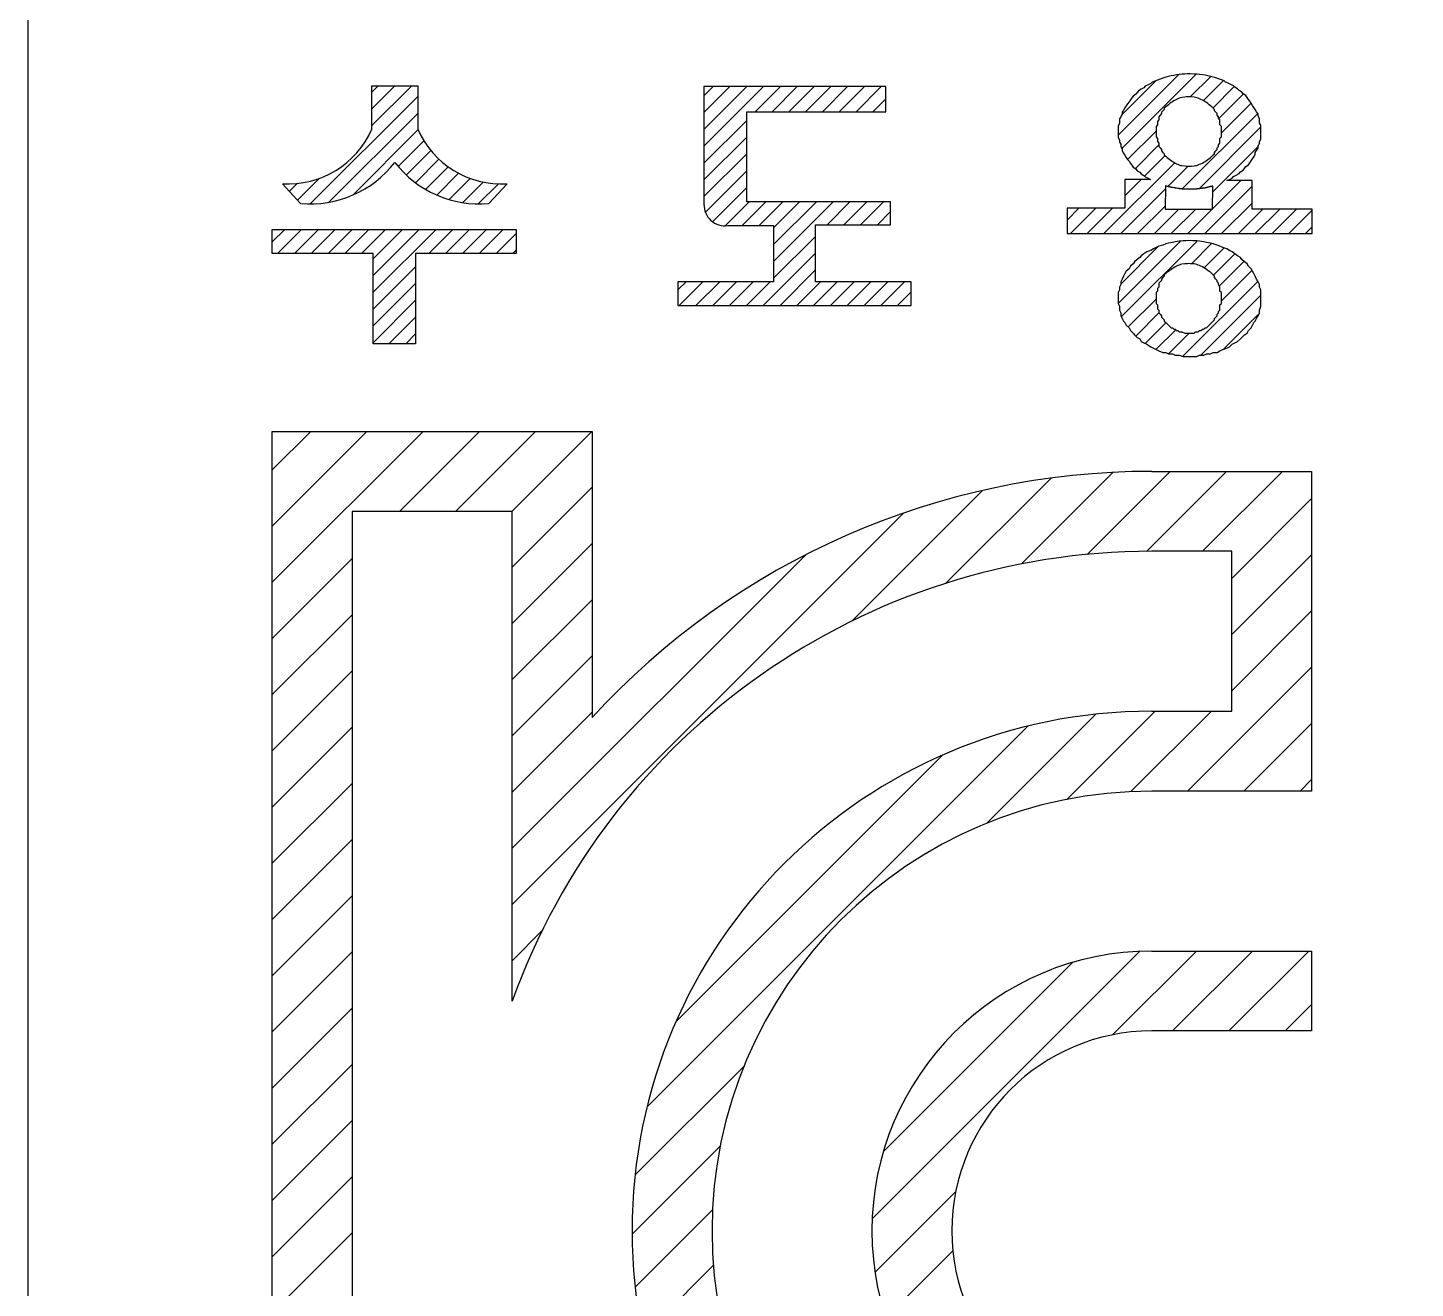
# Model space of a CAD drawing. Extents: x 7948 to 8542, y -4601 to -4181.
# Drawn here: x 7998.297 to 8001.351, y -4445.403 to -4442.628 of the extents above; entities that cross this region are included whole.
import ezdxf

# ---------------------------------------------------------------- set-up
doc = ezdxf.new("R2010")
doc.units = 0
doc.header["$LTSCALE"] = 7
doc.header["$MEASUREMENT"] = 0
doc.layers.get('0').update_dxf_attribs({"color": 2, "linetype": 'CONTINUOUS'})
doc.layers.add('기본값', color=18, linetype='CONTINUOUS')

msp = doc.modelspace()

# ---------------------------------------------------------------- linework, layer by layer
at = {"color": 2}
for p, q in [((8000.69827, -4442.86383), (8000.83128, -4442.73082)), ((8000.70504, -4442.89405), (8000.86916, -4442.72993)), ((8000.85615, -4442.77993), (8000.90101, -4442.73506)), ((7999.05432, -4442.7555), (7999.15531, -4442.7555)), ((7999.05432, -4442.8512), (7999.05432, -4442.7555)), ((7999.05432, -4442.76929), (7999.06811, -4442.7555)), ((7999.05432, -4442.80628), (7999.1051, -4442.7555)), ((7999.05432, -4442.84327), (7999.14209, -4442.7555)), ((7999.15531, -4442.7555), (7999.15531, -4442.8512)), ((7999.78562, -4442.75753), (7999.78562, -4443.01652)), ((8000.1861, -4442.75753), (7999.78562, -4442.75753)), ((7999.78562, -4442.77777), (7999.80586, -4442.75753)), ((7999.78562, -4442.81476), (7999.84285, -4442.75753)), ((7999.78562, -4442.85175), (7999.87984, -4442.75753)), ((7999.78562, -4442.88874), (7999.91683, -4442.75753)), ((7999.89843, -4442.81292), (7999.95382, -4442.75753)), ((7999.93542, -4442.81292), (7999.99081, -4442.75753)), ((7999.97241, -4442.81292), (8000.02779, -4442.75753)), ((8000.0094, -4442.81292), (8000.06478, -4442.75753)), ((8000.04639, -4442.81292), (8000.10177, -4442.75753)), ((8000.08337, -4442.81292), (8000.13876, -4442.75753)), ((8000.12036, -4442.81292), (8000.17575, -4442.75753)), ((8000.1861, -4442.81292), (8000.1861, -4442.75753)), ((8000.70428, -4442.82083), (8000.78063, -4442.74449)), ((8000.88505, -4442.78802), (8000.92865, -4442.74442)), ((8000.90549, -4442.80457), (8000.95274, -4442.75732)), ((7998.91886, -4443.01571), (7999.15531, -4442.77927)), ((8000.15735, -4442.81292), (8000.1861, -4442.78418)), ((8000.9192, -4442.82785), (8000.97349, -4442.77356)), ((8000.92429, -4442.85974), (8000.99072, -4442.79332)), ((7998.95942, -4443.01215), (7999.15531, -4442.81625)), ((7999.87964, -4442.81292), (8000.1861, -4442.81292)), ((7999.87964, -4443.0113), (7999.87964, -4442.81292)), ((8000.83827, -4442.98276), (8001.00378, -4442.81724)), ((7999.0123, -4442.99626), (7999.15594, -4442.85262)), ((7999.78562, -4442.92573), (7999.87964, -4442.83171)), ((8000.71782, -4442.91826), (8000.78161, -4442.85447)), ((8000.8757, -4442.98231), (8001.01099, -4442.84702)), ((7999.11219, -4442.93335), (7999.16874, -4442.8768)), ((7999.78562, -4442.96272), (7999.87964, -4442.8687)), ((8000.73483, -4442.93824), (8000.78711, -4442.88596)), ((8000.90521, -4442.9898), (8001.00627, -4442.88873)), ((7999.13028, -4442.95226), (7999.18418, -4442.89836)), ((7999.15043, -4442.9691), (7999.20207, -4442.91746)), ((7999.78562, -4442.99971), (7999.87964, -4442.90568)), ((8000.75538, -4442.95468), (8000.80107, -4442.90899)), ((7999.17271, -4442.98381), (7999.22238, -4442.93413)), ((7999.19727, -4442.99623), (7999.24522, -4442.94828)), ((7999.78856, -4443.03376), (7999.87964, -4442.94267)), ((8000.66614, -4443.0809), (8000.82176, -4442.92529)), ((8000.80669, -4442.97735), (8000.85107, -4442.93297)), ((7998.89761, -4443.01478), (7998.85756, -4442.97128)), ((7998.87279, -4442.98781), (7998.88986, -4442.97074)), ((7998.89052, -4443.00707), (7998.93744, -4442.96015)), ((7999.22441, -4443.00609), (7999.27083, -4442.95966)), ((7999.2546, -4443.01288), (7999.29973, -4442.96775)), ((7999.28877, -4443.0157), (7999.33289, -4442.97158)), ((7999.35207, -4442.97128), (7999.31202, -4443.01478)), ((7999.80448, -4443.05483), (7999.87964, -4442.97966)), ((8000.70313, -4443.0809), (8000.80074, -4442.9833)), ((8000.71194, -4442.96222), (8000.71194, -4443.02522)), ((8000.76853, -4442.96222), (8000.71194, -4442.96222)), ((8000.71194, -4442.99812), (8000.74783, -4442.96222)), ((8000.80135, -4442.97568), (8000.80074, -4443.02696)), ((8000.88808, -4443.0809), (8000.99227, -4442.97671)), ((8000.90512, -4443.02687), (8000.96768, -4442.96431)), ((8000.90521, -4443.02696), (8000.90589, -4442.97663)), ((8000.99227, -4442.96431), (8000.93695, -4442.96431)), ((8000.99227, -4443.02696), (8000.99227, -4442.96431)), ((7999.83242, -4443.06387), (7999.885, -4443.0113)), ((7999.86978, -4443.0635), (7999.92199, -4443.0113)), ((8000.19654, -4443.0113), (7999.87964, -4443.0113)), ((7999.90677, -4443.0635), (7999.95898, -4443.0113)), ((7999.93885, -4443.06842), (7999.99597, -4443.0113)), ((7999.93885, -4443.1054), (8000.03296, -4443.0113)), ((7999.93885, -4443.14239), (8000.06994, -4443.0113)), ((8000.05647, -4443.06176), (8000.10693, -4443.0113)), ((8000.09346, -4443.06176), (8000.14392, -4443.0113)), ((8000.13045, -4443.06176), (8000.18091, -4443.0113)), ((8000.19654, -4443.06176), (8000.19654, -4443.0113)), ((8000.92507, -4443.0809), (8000.99227, -4443.0137)), ((8000.16744, -4443.06176), (8000.19654, -4443.03266)), ((8000.58483, -4443.02522), (8000.58483, -4443.0809)), ((8000.71194, -4443.02522), (8000.58483, -4443.02522)), ((8000.58483, -4443.05125), (8000.61086, -4443.02522)), ((8000.59216, -4443.0809), (8000.64785, -4443.02522)), ((8000.62915, -4443.0809), (8000.68484, -4443.02522)), ((8000.74012, -4443.0809), (8000.80074, -4443.02029)), ((8000.77711, -4443.0809), (8000.83106, -4443.02696)), ((8000.80074, -4443.02696), (8000.90521, -4443.02696)), ((8000.8141, -4443.0809), (8000.86804, -4443.02696)), ((8000.85109, -4443.0809), (8000.90512, -4443.02687)), ((8000.96206, -4443.0809), (8001.016, -4443.02696)), ((8001.1246, -4443.02696), (8000.99227, -4443.02696)), ((8000.99904, -4443.0809), (8001.05299, -4443.02696)), ((8001.03603, -4443.0809), (8001.08998, -4443.02696)), ((8001.07302, -4443.0809), (8001.1246, -4443.02933)), ((8001.1246, -4443.0809), (8001.1246, -4443.02696)), ((7998.83533, -4443.12455), (7998.83533, -4443.07173)), ((7998.83533, -4443.07173), (7999.3718, -4443.07173)), ((7998.83533, -4443.09925), (7998.86285, -4443.07173)), ((7998.84701, -4443.12455), (7998.89984, -4443.07173)), ((7998.884, -4443.12455), (7998.93683, -4443.07173)), ((7998.92099, -4443.12455), (7998.97382, -4443.07173)), ((7998.95798, -4443.12455), (7999.01081, -4443.07173)), ((7998.99497, -4443.12455), (7999.0478, -4443.07173)), ((7999.03196, -4443.12455), (7999.08479, -4443.07173)), ((7999.05725, -4443.13625), (7999.12178, -4443.07173)), ((7999.05725, -4443.17324), (7999.15877, -4443.07173)), ((7999.05725, -4443.21023), (7999.19575, -4443.07173)), ((7999.17992, -4443.12455), (7999.23274, -4443.07173)), ((7999.2169, -4443.12455), (7999.26973, -4443.07173)), ((7999.25389, -4443.12455), (7999.30672, -4443.07173)), ((7999.29088, -4443.12455), (7999.34371, -4443.07173)), ((7999.3718, -4443.07173), (7999.3718, -4443.12455)), ((7999.83786, -4443.0635), (7999.93885, -4443.0635)), ((7999.93885, -4443.0635), (7999.93885, -4443.18705)), ((8000.03113, -4443.06176), (8000.19654, -4443.06176)), ((8000.03113, -4443.18705), (8000.03113, -4443.06176)), ((8001.11001, -4443.0809), (8001.1246, -4443.06632)), ((7999.32787, -4443.12455), (7999.3718, -4443.08063)), ((7999.93885, -4443.17938), (8000.03113, -4443.0871)), ((8000.58483, -4443.0809), (8001.1246, -4443.0809)), ((8000.69848, -4443.23351), (8000.83435, -4443.09764)), ((8000.7058, -4443.26318), (8000.87167, -4443.09731)), ((8000.85869, -4443.14728), (8000.90318, -4443.10279)), ((7999.05725, -4443.12455), (7998.83533, -4443.12455)), ((7999.05725, -4443.32341), (7999.05725, -4443.12455)), ((7999.1506, -4443.12455), (7999.1506, -4443.32341)), ((7999.3718, -4443.12455), (7999.1506, -4443.12455)), ((7999.36486, -4443.12455), (7999.3718, -4443.11762)), ((7999.91596, -4443.23926), (8000.03113, -4443.12409)), ((8000.70289, -4443.19211), (8000.78529, -4443.10971)), ((8000.88679, -4443.15617), (8000.93054, -4443.11242)), ((8000.90673, -4443.17322), (8000.95438, -4443.12557)), ((7999.05725, -4443.24722), (7999.1506, -4443.15387)), ((7999.95295, -4443.23926), (8000.03113, -4443.16108)), ((8000.91992, -4443.19702), (8000.97488, -4443.14206)), ((8000.92412, -4443.2298), (8000.99183, -4443.1621)), ((7999.05725, -4443.28421), (7999.1506, -4443.19086)), ((7999.72816, -4443.18705), (7999.72816, -4443.23926)), ((7999.93885, -4443.18705), (7999.72816, -4443.18705)), ((7999.72816, -4443.20512), (7999.74623, -4443.18705)), ((7999.73102, -4443.23926), (7999.78322, -4443.18705)), ((7999.76801, -4443.23926), (7999.82021, -4443.18705)), ((7999.805, -4443.23926), (7999.8572, -4443.18705)), ((7999.84199, -4443.23926), (7999.89419, -4443.18705)), ((7999.87897, -4443.23926), (7999.93118, -4443.18705)), ((7999.98994, -4443.23926), (8000.04215, -4443.18705)), ((8000.02693, -4443.23926), (8000.07914, -4443.18705)), ((8000.24181, -4443.18705), (8000.03113, -4443.18705)), ((8000.06392, -4443.23926), (8000.11612, -4443.18705)), ((8000.10091, -4443.23926), (8000.15311, -4443.18705)), ((8000.1379, -4443.23926), (8000.1901, -4443.18705)), ((8000.17489, -4443.23926), (8000.22709, -4443.18705)), ((8000.24181, -4443.23926), (8000.24181, -4443.18705)), ((8000.84079, -4443.35013), (8001.00454, -4443.18637)), ((7999.05725, -4443.3212), (7999.1506, -4443.22785)), ((8000.21188, -4443.23926), (8000.24181, -4443.20932)), ((8000.71894, -4443.28703), (8000.78159, -4443.22438)), ((8000.87878, -4443.34912), (8001.01119, -4443.21671)), ((7999.72816, -4443.23926), (8000.24181, -4443.23926)), ((8000.73623, -4443.30673), (8000.78789, -4443.25507)), ((7999.09203, -4443.32341), (7999.1506, -4443.26484)), ((8000.75702, -4443.32293), (8000.80236, -4443.27759)), ((8000.92979, -4443.3351), (8001.00483, -4443.26007)), ((7999.12902, -4443.32341), (7999.1506, -4443.30183)), ((8000.78117, -4443.33577), (8000.82357, -4443.29337)), ((8000.80886, -4443.34507), (8000.85377, -4443.30016)), ((7999.1506, -4443.32341), (7999.05725, -4443.32341)), ((7998.83533, -4443.84865), (7999.16742, -4443.51656)), ((7998.83533, -4443.72491), (7999.04368, -4443.51656)), ((7998.83533, -4443.60117), (7998.91993, -4443.51656)), ((7998.83533, -4447.03656), (7998.83533, -4443.51656)), ((7998.83533, -4443.51656), (7999.53933, -4443.51656)), ((7999.11516, -4443.69256), (7999.29116, -4443.51656)), ((7999.23891, -4443.69256), (7999.41491, -4443.51656)), ((7999.36265, -4443.69256), (7999.53865, -4443.51656)), ((7999.53933, -4443.51656), (7999.53933, -4444.14618)), ((8000.31801, -4443.85089), (8000.54957, -4443.61933)), ((8000.48429, -4443.80835), (8000.68591, -4443.60674)), ((8000.62905, -4443.78734), (8000.81183, -4443.60456)), ((8000.75953, -4443.7806), (8000.93558, -4443.60456)), ((8000.77133, -4443.60456), (8001.12333, -4443.60456)), ((8000.88332, -4443.78056), (8001.05932, -4443.60456)), ((8001.12333, -4443.60456), (8001.12333, -4444.30856)), ((7999.36333, -4443.81563), (7999.53933, -4443.63963)), ((8000.11096, -4443.93419), (8000.39851, -4443.64665)), ((8000.94733, -4443.8403), (8001.12333, -4443.6643)), ((7999.36333, -4443.69256), (7999.01133, -4443.69256)), ((7999.01133, -4443.69256), (7999.01133, -4446.86056)), ((7999.36333, -4444.77104), (7999.36333, -4443.69256)), ((7999.36333, -4444.55809), (8000.22513, -4443.69629)), ((7999.36333, -4443.93937), (7999.53933, -4443.76337)), ((7998.83533, -4443.9724), (7999.01133, -4443.7964)), ((7999.36333, -4444.43435), (8000.00944, -4443.78823)), ((8000.94733, -4443.78056), (8000.77133, -4443.78056)), ((8000.94733, -4444.13256), (8000.94733, -4443.78056)), ((8000.94733, -4443.96404), (8001.12333, -4443.78804)), ((7999.36333, -4444.06311), (7999.53933, -4443.88711)), ((7998.83533, -4444.09614), (7999.01133, -4443.92014)), ((8000.94733, -4444.08778), (8001.12333, -4443.91178)), ((7999.36333, -4444.18686), (7999.53933, -4444.01086)), ((7998.83533, -4444.21988), (7999.01133, -4444.04388)), ((8000.85029, -4444.30856), (8001.12333, -4444.03553)), ((7999.36333, -4444.3106), (7999.53933, -4444.1346)), ((8000.40849, -4444.37913), (8000.64844, -4444.13918)), ((8000.58463, -4444.32673), (8000.77881, -4444.13256)), ((8000.72546, -4444.30964), (8000.90255, -4444.13256)), ((8000.77133, -4444.13256), (8000.94733, -4444.13256)), ((7998.83533, -4444.34363), (7999.01133, -4444.16763)), ((7999.6604, -4445.00348), (8000.49825, -4444.16563)), ((8000.97404, -4444.30856), (8001.12333, -4444.15927)), ((7999.72412, -4444.81601), (8000.31078, -4444.22936)), ((7998.83533, -4444.46737), (7999.01133, -4444.29137)), ((8001.09778, -4444.30856), (8001.12333, -4444.28301)), ((8001.12333, -4444.30856), (8000.77133, -4444.30856)), ((7998.83533, -4444.59111), (7999.01133, -4444.41511)), ((7998.83533, -4444.71486), (7999.01133, -4444.53886)), ((7999.36333, -4444.68183), (7999.42896, -4444.6162)), ((7998.83533, -4444.8386), (7999.01133, -4444.6626)), ((8000.15588, -4445.25046), (8000.74523, -4444.66111)), ((8000.68497, -4444.84512), (8000.86953, -4444.66056)), ((8000.77133, -4444.66056), (8001.12333, -4444.66056)), ((8000.81727, -4444.83656), (8000.99327, -4444.66056)), ((8000.94101, -4444.83656), (8001.11701, -4444.66056)), ((8001.12333, -4444.66056), (8001.12333, -4444.83656)), ((8000.18057, -4445.10203), (8000.5968, -4444.6858)), ((7998.83533, -4444.96235), (7999.01133, -4444.78635)), ((8001.06476, -4444.83656), (8001.12333, -4444.77799)), ((8001.12333, -4444.83656), (8000.77133, -4444.83656)), ((7998.83533, -4445.08609), (7999.01133, -4444.91009)), ((7999.63394, -4445.15368), (7999.8739, -4444.91372)), ((7998.83533, -4445.20983), (7999.01133, -4445.03383)), ((7999.62735, -4445.28401), (7999.8215, -4445.08987)), ((7998.83533, -4445.33358), (7999.01133, -4445.15758)), ((8000.16214, -4445.36794), (8000.33988, -4445.1902)), ((7999.63411, -4445.40099), (7999.80441, -4445.2307)), ((7998.83533, -4445.45732), (7999.01133, -4445.28132)), ((8000.18583, -4445.468), (8000.33351, -4445.32032)), ((7999.65096, -4445.50789), (7999.80631, -4445.35254))]:
    msp.add_line(p, q, dxfattribs=at)
for points in [[(8000.93695, -4442.96431), (8000.94245, -4442.96162), (8000.94843, -4442.95863), (8000.95142, -4442.95535), (8000.95739, -4442.95206), (8000.96337, -4442.94877), (8000.96636, -4442.94518), (8000.97234, -4442.9416), (8000.97533, -4442.93771), (8000.97832, -4442.93353), (8000.9843, -4442.92964), (8000.98729, -4442.92516), (8000.99027, -4442.92097), (8000.99326, -4442.91649), (8000.99625, -4442.912), (8000.99924, -4442.90722), (8000.99924, -4442.90274), (8001.00223, -4442.89795), (8001.00522, -4442.89287), (8001.00522, -4442.88809), (8001.00821, -4442.88301), (8001.00821, -4442.87823), (8001.0112, -4442.87314), (8001.0112, -4442.86806), (8001.0112, -4442.86298), (8001.0112, -4442.8579), (8001.0112, -4442.85282), (8001.0112, -4442.84744), (8001.0112, -4442.84236), (8001.00821, -4442.83757), (8001.00821, -4442.83249), (8001.00821, -4442.82741), (8001.00522, -4442.82263), (8001.00522, -4442.81755), (8001.00223, -4442.81276), (8000.99924, -4442.80798), (8000.99625, -4442.8032), (8000.99326, -4442.79871), (8000.99027, -4442.79423), (8000.98729, -4442.78975), (8000.9843, -4442.78556), (8000.98131, -4442.78138), (8000.97832, -4442.77719), (8000.97234, -4442.77331), (8000.96935, -4442.76972), (8000.96337, -4442.76583), (8000.96038, -4442.76255), (8000.9544, -4442.75896), (8000.95142, -4442.75597), (8000.94544, -4442.75298), (8000.93946, -4442.74999), (8000.93348, -4442.7473), (8000.93049, -4442.74491), (8000.92451, -4442.74252), (8000.91853, -4442.74013), (8000.91256, -4442.73833), (8000.90658, -4442.73654), (8000.9006, -4442.73504), (8000.89462, -4442.73355), (8000.88864, -4442.73235), (8000.88266, -4442.73146), (8000.87669, -4442.73056), (8000.87071, -4442.72996), (8000.86473, -4442.72966), (8000.85576, -4442.72937), (8000.84978, -4442.72937), (8000.84381, -4442.72966), (8000.83783, -4442.72996), (8000.83185, -4442.73086), (8000.82587, -4442.73146), (8000.81989, -4442.73265), (8000.81391, -4442.73385), (8000.80794, -4442.73534), (8000.80196, -4442.73684), (8000.79598, -4442.73863), (8000.79, -4442.74072), (8000.78402, -4442.74312), (8000.77804, -4442.74551), (8000.77207, -4442.7479), (8000.76908, -4442.75059), (8000.7631, -4442.75358), (8000.75712, -4442.75657), (8000.75413, -4442.75985), (8000.74815, -4442.76314), (8000.74217, -4442.76673), (8000.73918, -4442.77062), (8000.7362, -4442.7742), (8000.73022, -4442.77839), (8000.72723, -4442.78227), (8000.72424, -4442.78646), (8000.72125, -4442.79094), (8000.71826, -4442.79543), (8000.71527, -4442.79991), (8000.71228, -4442.80439), (8000.70929, -4442.80918), (8000.7063, -4442.81396), (8000.7063, -4442.81874), (8000.70331, -4442.82382), (8000.70033, -4442.82861), (8000.70033, -4442.83369), (8000.70033, -4442.83877), (8000.69734, -4442.84385), (8000.69734, -4442.84893), (8000.69734, -4442.85401), (8000.69734, -4442.8591), (8000.69734, -4442.86418), (8000.69734, -4442.86926), (8000.70033, -4442.87434), (8000.70033, -4442.87942), (8000.70331, -4442.8842), (8000.70331, -4442.88929), (8000.7063, -4442.89407), (8000.7063, -4442.89885), (8000.70929, -4442.90363), (8000.71228, -4442.90842), (8000.71527, -4442.9132), (8000.71826, -4442.91768), (8000.72125, -4442.92187), (8000.72424, -4442.92635), (8000.72723, -4442.93054), (8000.73022, -4442.93472), (8000.7362, -4442.93861), (8000.73918, -4442.94249), (8000.74516, -4442.94608), (8000.74815, -4442.94967), (8000.75413, -4442.95296), (8000.75712, -4442.95624), (8000.7631, -4442.95923), (8000.76853, -4442.96222)], [(8000.85277, -4442.93293), (8000.85576, -4442.93293), (8000.85875, -4442.93263), (8000.86473, -4442.93203), (8000.86772, -4442.93143), (8000.87071, -4442.93084), (8000.8737, -4442.92964), (8000.87669, -4442.92844), (8000.87968, -4442.92725), (8000.88266, -4442.92575), (8000.88565, -4442.92396), (8000.88864, -4442.92217), (8000.89163, -4442.92007), (8000.89462, -4442.91798), (8000.89761, -4442.91559), (8000.9006, -4442.9132), (8000.90359, -4442.91051), (8000.90658, -4442.90782), (8000.90957, -4442.90513), (8000.90957, -4442.90214), (8000.91256, -4442.89885), (8000.91555, -4442.89586), (8000.91555, -4442.89257), (8000.91853, -4442.88929), (8000.91853, -4442.8857), (8000.92152, -4442.88211), (8000.92152, -4442.87853), (8000.92152, -4442.87494), (8000.92152, -4442.87135), (8000.92451, -4442.86776), (8000.92451, -4442.86388), (8000.92451, -4442.86029), (8000.92451, -4442.85641), (8000.92451, -4442.85252), (8000.92451, -4442.84893), (8000.92451, -4442.84505), (8000.92152, -4442.84146), (8000.92152, -4442.83787), (8000.92152, -4442.83429), (8000.92152, -4442.8307), (8000.91853, -4442.82711), (8000.91853, -4442.82382), (8000.91555, -4442.82024), (8000.91555, -4442.81695), (8000.91256, -4442.81396), (8000.90957, -4442.81067), (8000.90957, -4442.80798), (8000.90658, -4442.80499), (8000.90359, -4442.8023), (8000.9006, -4442.79961), (8000.89761, -4442.79722), (8000.89462, -4442.79483), (8000.89163, -4442.79274), (8000.88864, -4442.79064), (8000.88565, -4442.78885), (8000.88266, -4442.78736), (8000.87968, -4442.78556), (8000.87669, -4442.78437), (8000.8737, -4442.78317), (8000.87071, -4442.78227), (8000.86772, -4442.78138), (8000.86473, -4442.78078), (8000.85875, -4442.78018), (8000.85576, -4442.77988), (8000.85277, -4442.77988), (8000.84978, -4442.77988), (8000.84679, -4442.78018), (8000.84381, -4442.78078), (8000.83783, -4442.78138), (8000.83484, -4442.78227), (8000.83185, -4442.78317), (8000.82886, -4442.78437), (8000.82587, -4442.78556), (8000.82288, -4442.78736), (8000.81989, -4442.78885), (8000.8169, -4442.79064), (8000.81391, -4442.79274), (8000.81092, -4442.79483), (8000.80794, -4442.79722), (8000.80495, -4442.79961), (8000.80196, -4442.8023), (8000.79897, -4442.80499), (8000.79897, -4442.80798), (8000.79598, -4442.81067), (8000.79299, -4442.81396), (8000.79299, -4442.81695), (8000.79, -4442.82024), (8000.78701, -4442.82382), (8000.78701, -4442.82711), (8000.78701, -4442.8307), (8000.78402, -4442.83429), (8000.78402, -4442.83787), (8000.78402, -4442.84146), (8000.78103, -4442.84505), (8000.78103, -4442.84893), (8000.78103, -4442.85252), (8000.78103, -4442.85641), (8000.78103, -4442.86029), (8000.78103, -4442.86388), (8000.78103, -4442.86776), (8000.78402, -4442.87135), (8000.78402, -4442.87494), (8000.78402, -4442.87853), (8000.78701, -4442.88211), (8000.78701, -4442.8857), (8000.78701, -4442.88929), (8000.79, -4442.89257), (8000.79299, -4442.89586), (8000.79299, -4442.89885), (8000.79598, -4442.90214), (8000.79897, -4442.90513), (8000.79897, -4442.90782), (8000.80196, -4442.91051), (8000.80495, -4442.9132), (8000.80794, -4442.91559), (8000.81092, -4442.91798), (8000.81391, -4442.92007), (8000.8169, -4442.92217), (8000.81989, -4442.92396), (8000.82288, -4442.92575), (8000.82587, -4442.92725), (8000.82886, -4442.92844), (8000.83185, -4442.92964), (8000.83484, -4442.93084), (8000.83783, -4442.93143), (8000.84381, -4442.93203), (8000.84679, -4442.93263), (8000.84978, -4442.93293), (8000.85277, -4442.93293)], [(8000.90589, -4442.97663), (8000.90359, -4442.97687), (8000.90359, -4442.97717), (8000.90359, -4442.97747), (8000.9006, -4442.97747), (8000.9006, -4442.97777), (8000.9006, -4442.97806), (8000.89761, -4442.97836), (8000.89761, -4442.97866), (8000.89761, -4442.97896), (8000.89462, -4442.97896), (8000.89462, -4442.97926), (8000.89462, -4442.97956), (8000.89163, -4442.97986), (8000.89163, -4442.98016), (8000.88864, -4442.98016), (8000.88864, -4442.98046), (8000.88864, -4442.98075), (8000.88565, -4442.98075), (8000.88565, -4442.98105), (8000.88266, -4442.98135), (8000.88266, -4442.98165), (8000.87968, -4442.98165), (8000.87968, -4442.98195), (8000.87669, -4442.98195), (8000.87669, -4442.98225), (8000.8737, -4442.98255), (8000.87071, -4442.98255), (8000.87071, -4442.98285), (8000.86772, -4442.98285), (8000.86772, -4442.98315), (8000.86473, -4442.98315), (8000.86174, -4442.98315), (8000.86174, -4442.98345), (8000.85875, -4442.98345), (8000.85576, -4442.98345), (8000.85277, -4442.98345), (8000.84978, -4442.98345), (8000.84679, -4442.98345), (8000.84679, -4442.98315), (8000.84381, -4442.98315), (8000.84082, -4442.98315), (8000.84082, -4442.98285), (8000.83783, -4442.98285), (8000.83783, -4442.98255), (8000.83484, -4442.98255), (8000.83484, -4442.98225), (8000.83185, -4442.98225), (8000.83185, -4442.98195), (8000.82886, -4442.98195), (8000.82886, -4442.98165), (8000.82587, -4442.98135), (8000.82587, -4442.98105), (8000.82288, -4442.98105), (8000.82288, -4442.98075), (8000.82288, -4442.98046), (8000.81989, -4442.98046), (8000.81989, -4442.98016), (8000.8169, -4442.97986), (8000.8169, -4442.97956), (8000.81391, -4442.97926), (8000.81391, -4442.97896), (8000.81391, -4442.97866), (8000.81092, -4442.97866), (8000.81092, -4442.97836), (8000.80794, -4442.97806), (8000.80794, -4442.97777), (8000.80794, -4442.97747), (8000.80495, -4442.97717), (8000.80495, -4442.97687), (8000.80495, -4442.97657), (8000.80196, -4442.97627), (8000.80196, -4442.97597), (8000.80135, -4442.97568)], [(8000.69734, -4443.22288), (8000.69734, -4443.22886), (8000.69734, -4443.23483), (8000.70033, -4443.24081), (8000.70033, -4443.24978), (8000.70331, -4443.25576), (8000.70331, -4443.26174), (8000.7063, -4443.26772), (8000.70929, -4443.27369), (8000.71228, -4443.27668), (8000.71527, -4443.28266), (8000.72125, -4443.28864), (8000.72424, -4443.29462), (8000.73022, -4443.3006), (8000.73321, -4443.30359), (8000.73918, -4443.30956), (8000.74516, -4443.31255), (8000.74815, -4443.31853), (8000.75413, -4443.32152), (8000.76011, -4443.32451), (8000.76908, -4443.33049), (8000.77505, -4443.33348), (8000.78103, -4443.33647), (8000.78701, -4443.33946), (8000.79598, -4443.34245), (8000.80196, -4443.34245), (8000.80794, -4443.34543), (8000.8169, -4443.34543), (8000.82288, -4443.34842), (8000.83185, -4443.34842), (8000.84082, -4443.35141), (8000.84679, -4443.35141), (8000.85576, -4443.35141), (8000.86174, -4443.35141), (8000.87071, -4443.35141), (8000.87669, -4443.34842), (8000.88565, -4443.34842), (8000.89163, -4443.34543), (8000.9006, -4443.34543), (8000.90658, -4443.34245), (8000.91555, -4443.34245), (8000.92152, -4443.33946), (8000.9275, -4443.33647), (8000.93647, -4443.33348), (8000.94245, -4443.33049), (8000.94843, -4443.32451), (8000.9544, -4443.32152), (8000.96038, -4443.31853), (8000.96636, -4443.31255), (8000.96935, -4443.30956), (8000.97533, -4443.30359), (8000.98131, -4443.3006), (8000.9843, -4443.29462), (8000.99027, -4443.28864), (8000.99326, -4443.28266), (8000.99625, -4443.27668), (8000.99924, -4443.27369), (8001.00223, -4443.26772), (8001.00522, -4443.26174), (8001.00821, -4443.25576), (8001.00821, -4443.24978), (8001.0112, -4443.24081), (8001.0112, -4443.23483), (8001.0112, -4443.22886), (8001.0112, -4443.22288), (8001.0112, -4443.2169), (8001.0112, -4443.21092), (8001.0112, -4443.20494), (8001.00821, -4443.19896), (8001.00821, -4443.19299), (8001.00522, -4443.18701), (8001.00223, -4443.18103), (8000.99924, -4443.17505), (8000.99625, -4443.16907), (8000.99326, -4443.16369), (8000.99027, -4443.15831), (8000.9843, -4443.15293), (8000.98131, -4443.14785), (8000.97533, -4443.14307), (8000.96935, -4443.13828), (8000.96636, -4443.1338), (8000.96038, -4443.12962), (8000.9544, -4443.12543), (8000.94843, -4443.12154), (8000.94245, -4443.11796), (8000.93647, -4443.11467), (8000.9275, -4443.11168), (8000.92152, -4443.10869), (8000.91555, -4443.1063), (8000.90658, -4443.10391), (8000.9006, -4443.10212), (8000.89163, -4443.10032), (8000.88565, -4443.09913), (8000.87669, -4443.09793), (8000.87071, -4443.09703), (8000.86174, -4443.09673), (8000.85576, -4443.09644), (8000.84679, -4443.09673), (8000.84082, -4443.09703), (8000.83185, -4443.09793), (8000.82288, -4443.09913), (8000.8169, -4443.10032), (8000.80794, -4443.10212), (8000.80196, -4443.10391), (8000.79598, -4443.1063), (8000.78701, -4443.10869), (8000.78103, -4443.11168), (8000.77505, -4443.11467), (8000.76908, -4443.11796), (8000.76011, -4443.12154), (8000.75413, -4443.12543), (8000.74815, -4443.12962), (8000.74516, -4443.1338), (8000.73918, -4443.13828), (8000.73321, -4443.14307), (8000.73022, -4443.14785), (8000.72424, -4443.15293), (8000.72125, -4443.15831), (8000.71527, -4443.16369), (8000.71228, -4443.16907), (8000.70929, -4443.17505), (8000.7063, -4443.18103), (8000.70331, -4443.18701), (8000.70331, -4443.19299), (8000.70033, -4443.19896), (8000.70033, -4443.20494), (8000.69734, -4443.21092), (8000.69734, -4443.2169), (8000.69734, -4443.22288)], [(8000.85277, -4443.3006), (8000.85576, -4443.3006), (8000.85875, -4443.3006), (8000.86473, -4443.3006), (8000.86772, -4443.29761), (8000.87071, -4443.29761), (8000.8737, -4443.29761), (8000.87669, -4443.29462), (8000.87968, -4443.29462), (8000.88266, -4443.29163), (8000.88565, -4443.29163), (8000.88864, -4443.28864), (8000.89163, -4443.28864), (8000.89462, -4443.28565), (8000.89761, -4443.28266), (8000.9006, -4443.27967), (8000.90359, -4443.27668), (8000.90658, -4443.27369), (8000.90957, -4443.2707), (8000.90957, -4443.26772), (8000.91256, -4443.26473), (8000.91555, -4443.26174), (8000.91555, -4443.25875), (8000.91853, -4443.25576), (8000.91853, -4443.25277), (8000.92152, -4443.24978), (8000.92152, -4443.24679), (8000.92152, -4443.24081), (8000.92152, -4443.23782), (8000.92451, -4443.23483), (8000.92451, -4443.23185), (8000.92451, -4443.22587), (8000.92451, -4443.22288), (8000.92451, -4443.21989), (8000.92451, -4443.2169), (8000.92451, -4443.21092), (8000.92152, -4443.20793), (8000.92152, -4443.20494), (8000.92152, -4443.20195), (8000.92152, -4443.19896), (8000.91853, -4443.19299), (8000.91853, -4443.19), (8000.91555, -4443.18701), (8000.91555, -4443.18402), (8000.91256, -4443.18103), (8000.90957, -4443.17804), (8000.90957, -4443.17505), (8000.90658, -4443.17206), (8000.90359, -4443.16907), (8000.9006, -4443.16608), (8000.89761, -4443.16429), (8000.89462, -4443.1622), (8000.89163, -4443.15981), (8000.88864, -4443.15801), (8000.88565, -4443.15622), (8000.88266, -4443.15443), (8000.87968, -4443.15293), (8000.87669, -4443.15144), (8000.8737, -4443.15024), (8000.87071, -4443.14934), (8000.86772, -4443.14845), (8000.86473, -4443.14785), (8000.85875, -4443.14725), (8000.85576, -4443.14725), (8000.85277, -4443.14695), (8000.84978, -4443.14725), (8000.84679, -4443.14725), (8000.84381, -4443.14785), (8000.83783, -4443.14845), (8000.83484, -4443.14934), (8000.83185, -4443.15024), (8000.82886, -4443.15144), (8000.82587, -4443.15293), (8000.82288, -4443.15443), (8000.81989, -4443.15622), (8000.8169, -4443.15801), (8000.81391, -4443.15981), (8000.81092, -4443.1622), (8000.80794, -4443.16429), (8000.80495, -4443.16608), (8000.80196, -4443.16907), (8000.79897, -4443.17206), (8000.79897, -4443.17505), (8000.79598, -4443.17804), (8000.79299, -4443.18103), (8000.79299, -4443.18402), (8000.79, -4443.18701), (8000.78701, -4443.19), (8000.78701, -4443.19299), (8000.78701, -4443.19896), (8000.78402, -4443.20195), (8000.78402, -4443.20494), (8000.78402, -4443.20793), (8000.78103, -4443.21092), (8000.78103, -4443.2169), (8000.78103, -4443.21989), (8000.78103, -4443.22288), (8000.78103, -4443.22587), (8000.78103, -4443.23185), (8000.78103, -4443.23483), (8000.78402, -4443.23782), (8000.78402, -4443.24081), (8000.78402, -4443.24679), (8000.78701, -4443.24978), (8000.78701, -4443.25277), (8000.78701, -4443.25576), (8000.79, -4443.25875), (8000.79299, -4443.26174), (8000.79299, -4443.26473), (8000.79598, -4443.26772), (8000.79897, -4443.2707), (8000.79897, -4443.27369), (8000.80196, -4443.27668), (8000.80495, -4443.27967), (8000.80794, -4443.28266), (8000.81092, -4443.28565), (8000.81391, -4443.28864), (8000.8169, -4443.28864), (8000.81989, -4443.29163), (8000.82288, -4443.29163), (8000.82587, -4443.29462), (8000.82886, -4443.29462), (8000.83185, -4443.29761), (8000.83484, -4443.29761), (8000.83783, -4443.29761), (8000.84381, -4443.3006), (8000.84679, -4443.3006), (8000.84978, -4443.3006), (8000.85277, -4443.3006)]]:
    msp.add_lwpolyline(points, dxfattribs=at)
for centre, radius, start, end in [((7998.87038, -4442.77103), 0.20066, 266.33853, 336.44856), ((7999.33926, -4442.77103), 0.20066, 203.55144, 273.66147), ((7998.9186, -4442.78035), 0.23537, 264.88504, 322.29689), ((7999.29104, -4442.78035), 0.23537, 217.70311, 275.11496), ((7999.83199, -4443.0175), 0.04638, 178.7896, 277.27247), ((8000.77133, -4445.27656), 1.672, 90, 137.4631), ((8000.77133, -4445.27656), 1.496, 90, 160.25008), ((8000.77133, -4445.27656), 1.144, 90, 270), ((8000.77133, -4445.27656), 0.968, 90, 270), ((8000.77133, -4445.27656), 0.616, 90, 270), ((8000.77133, -4445.27656), 0.44, 90, 270)]:
    msp.add_arc(centre, radius, start, end, dxfattribs=at)
at = {"layer": '기본값', "color": 2}
msp.add_lwpolyline([(7998.29693, -4455.37478), (8013.29693, -4455.37478), (8013.29693, -4436.87478), (7998.29693, -4436.87478), (7998.29693, -4455.37478)], dxfattribs=at)

doc.saveas('drawing.dxf')
